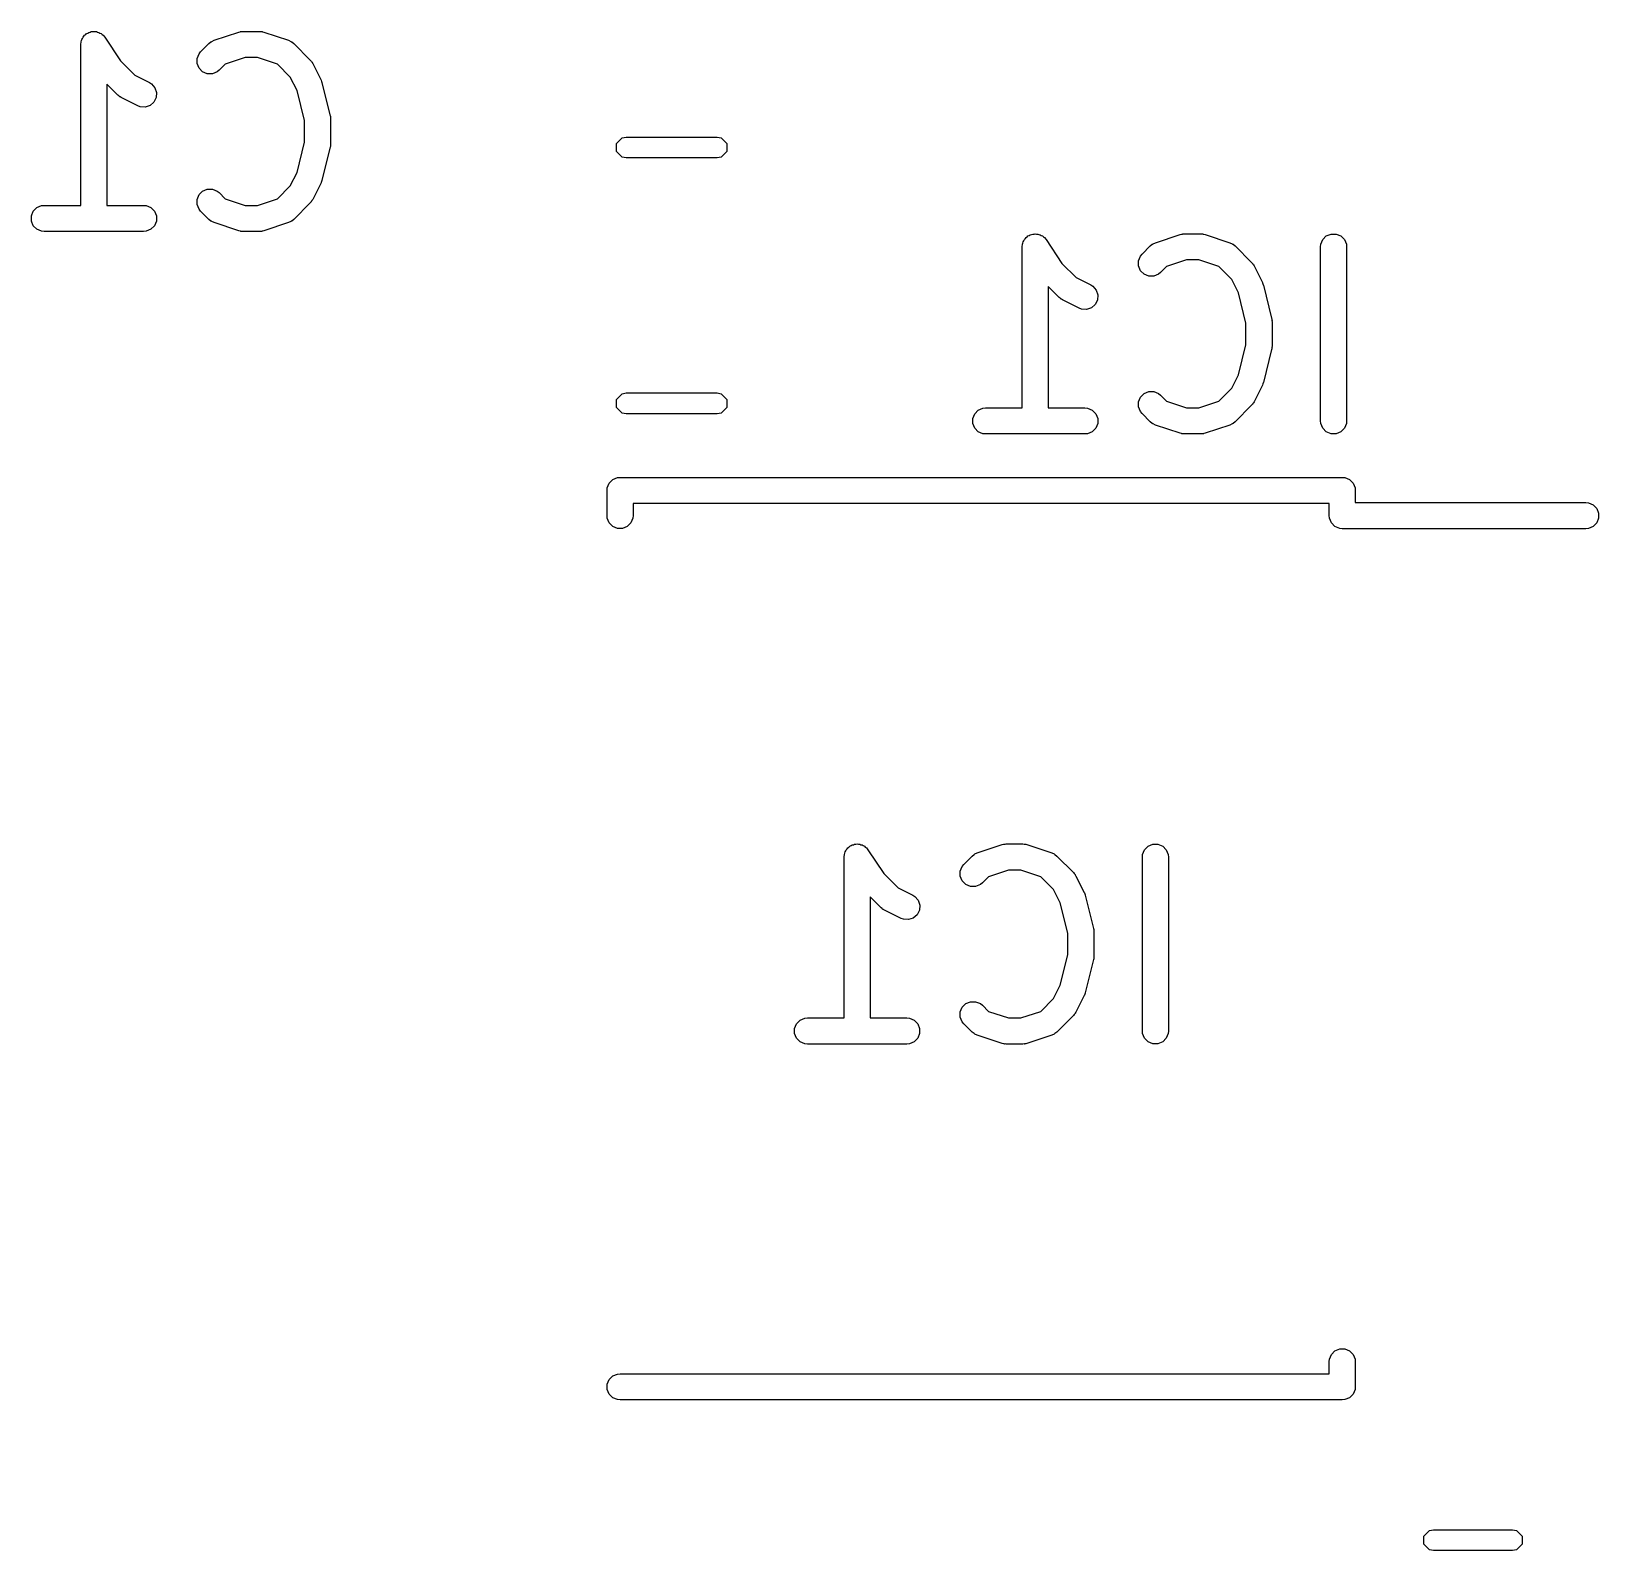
# Model space of a CAD drawing. Header units: inches. Extents: x -2.1 to 1.78, y 0.53 to 2.74.
# Drawn here: x 0.2388 to 0.5934, y 2.0816 to 2.4252 of the extents above; entities that cross this region are included whole.
import ezdxf

# ---------------------------------------------------------------- set-up
doc = ezdxf.new("R2010")
doc.units = ezdxf.units.IN
doc.header["$MEASUREMENT"] = 0
doc.layers.add('BLACK', color=250, linetype='CONTINUOUS')

msp = doc.modelspace()

# ---------------------------------------------------------------- linework, layer by layer
at = {"layer": 'BLACK', "linetype": 'CONTINUOUS'}
for p, q in [((0.25001, 2.42226), (0.25006, 2.42283)), ((0.25001, 2.42225), (0.25001, 2.42226)), ((0.25001, 2.38583), (0.25001, 2.42225)), ((0.25001, 2.42225), (0.25001, 2.42225)), ((0.25001, 2.42225), (0.25001, 2.42225)), ((0.25006, 2.42283), (0.25018, 2.4231)), ((0.25018, 2.4231), (0.25023, 2.42338)), ((0.25023, 2.42338), (0.25039, 2.42362)), ((0.25039, 2.42362), (0.25051, 2.42389)), ((0.25051, 2.42389), (0.25071, 2.4241)), ((0.25071, 2.4241), (0.25087, 2.42434)), ((0.25087, 2.42434), (0.25112, 2.4245)), ((0.25112, 2.4245), (0.25132, 2.42471)), ((0.25132, 2.42471), (0.25159, 2.42482)), ((0.25159, 2.42482), (0.25183, 2.42498)), ((0.25183, 2.42498), (0.25212, 2.42504)), ((0.25212, 2.42504), (0.25238, 2.42515)), ((0.25238, 2.42515), (0.25268, 2.42515)), ((0.25268, 2.42515), (0.25296, 2.4252)), ((0.25296, 2.4252), (0.25325, 2.42515)), ((0.25325, 2.42515), (0.25354, 2.42515)), ((0.25354, 2.42515), (0.25381, 2.42504)), ((0.25381, 2.42504), (0.25409, 2.42498)), ((0.25409, 2.42498), (0.25433, 2.42482)), ((0.25433, 2.42482), (0.2546, 2.42471)), ((0.2546, 2.42471), (0.25481, 2.4245)), ((0.25481, 2.4245), (0.25505, 2.42434)), ((0.25505, 2.42434), (0.25541, 2.42389)), ((0.25541, 2.42389), (0.25542, 2.42389)), ((0.25542, 2.42389), (0.25542, 2.42389)), ((0.25542, 2.42389), (0.25542, 2.42389)), ((0.25542, 2.42389), (0.259, 2.41851)), ((0.27712, 2.42059), (0.27899, 2.42246)), ((0.27899, 2.42246), (0.27944, 2.42283)), ((0.27944, 2.42283), (0.27954, 2.42287)), ((0.27954, 2.42287), (0.27962, 2.42294)), ((0.27962, 2.42294), (0.28015, 2.42318)), ((0.28015, 2.42318), (0.28577, 2.42505)), ((0.28577, 2.42505), (0.28606, 2.42512)), ((0.28606, 2.42512), (0.28613, 2.42515)), ((0.28613, 2.42515), (0.28623, 2.42516)), ((0.28623, 2.42516), (0.28634, 2.42518)), ((0.28634, 2.42518), (0.28641, 2.42518)), ((0.28641, 2.42518), (0.28671, 2.4252)), ((0.28671, 2.4252), (0.29046, 2.4252)), ((0.29046, 2.4252), (0.29075, 2.42518)), ((0.29075, 2.42518), (0.29082, 2.42518)), ((0.29082, 2.42518), (0.29093, 2.42516)), ((0.29093, 2.42516), (0.29103, 2.42515)), ((0.29103, 2.42515), (0.2911, 2.42512)), ((0.2911, 2.42512), (0.29139, 2.42505)), ((0.29139, 2.42505), (0.29701, 2.42318)), ((0.29701, 2.42318), (0.29754, 2.42294)), ((0.29754, 2.42294), (0.29762, 2.42287)), ((0.29762, 2.42287), (0.29772, 2.42283)), ((0.29772, 2.42283), (0.29817, 2.42246)), ((0.29817, 2.42246), (0.30192, 2.41871)), ((0.259, 2.41851), (0.26221, 2.4153)), ((0.27631, 2.41908), (0.27675, 2.42014)), ((0.27631, 2.41793), (0.27631, 2.41908)), ((0.27675, 2.42014), (0.27712, 2.42059)), ((0.28719, 2.4193), (0.28268, 2.4178)), ((0.28998, 2.4193), (0.28719, 2.4193)), ((0.29448, 2.4178), (0.28998, 2.4193)), ((0.30192, 2.41871), (0.3021, 2.41849)), ((0.3021, 2.41849), (0.30216, 2.41844)), ((0.30216, 2.41844), (0.30222, 2.41835)), ((0.30222, 2.41835), (0.30228, 2.41827)), ((0.26221, 2.4153), (0.26553, 2.41364)), ((0.27675, 2.41686), (0.27631, 2.41793)), ((0.27757, 2.41605), (0.27675, 2.41686)), ((0.27863, 2.41561), (0.27757, 2.41605)), ((0.27978, 2.41561), (0.27863, 2.41561)), ((0.28085, 2.41605), (0.27978, 2.41561)), ((0.28129, 2.41641), (0.28085, 2.41605)), ((0.28268, 2.4178), (0.28129, 2.41641)), ((0.2974, 2.41488), (0.29448, 2.4178)), ((0.29892, 2.41185), (0.2974, 2.41488)), ((0.30228, 2.41827), (0.30231, 2.4182)), ((0.30231, 2.4182), (0.30247, 2.41795)), ((0.30247, 2.41795), (0.30435, 2.4142)), ((0.25837, 2.41079), (0.25591, 2.41325)), ((0.25591, 2.41325), (0.25591, 2.38583)), ((0.26553, 2.41364), (0.26602, 2.41334)), ((0.26602, 2.41334), (0.26677, 2.41246)), ((0.26677, 2.41246), (0.26714, 2.41137)), ((0.26714, 2.41137), (0.26706, 2.41022)), ((0.30063, 2.40501), (0.29892, 2.41185)), ((0.30435, 2.4142), (0.30436, 2.41416)), ((0.30436, 2.41416), (0.30437, 2.41414)), ((0.30437, 2.41414), (0.30446, 2.4139)), ((0.30446, 2.4139), (0.30455, 2.41366)), ((0.30455, 2.41366), (0.30455, 2.41364)), ((0.30455, 2.41364), (0.30457, 2.41359)), ((0.30457, 2.41359), (0.30644, 2.40609)), ((0.2586, 2.4106), (0.25837, 2.41079)), ((0.25865, 2.41054), (0.2586, 2.4106)), ((0.25874, 2.41049), (0.25865, 2.41054)), ((0.25882, 2.41042), (0.25874, 2.41049)), ((0.25889, 2.41039), (0.25882, 2.41042)), ((0.25914, 2.41024), (0.25889, 2.41039)), ((0.26289, 2.40836), (0.25914, 2.41024)), ((0.26343, 2.40815), (0.26289, 2.40836)), ((0.26458, 2.40807), (0.26343, 2.40815)), ((0.26567, 2.40844), (0.26458, 2.40807)), ((0.26654, 2.40919), (0.26567, 2.40844)), ((0.26706, 2.41022), (0.26654, 2.40919)), ((0.30063, 2.40012), (0.30063, 2.40501)), ((0.30644, 2.40609), (0.30646, 2.40599)), ((0.30646, 2.40599), (0.30647, 2.40595)), ((0.30647, 2.40595), (0.3065, 2.40574)), ((0.3065, 2.40574), (0.30653, 2.40552)), ((0.30653, 2.40552), (0.30652, 2.40548)), ((0.30652, 2.40548), (0.30653, 2.40538)), ((0.30653, 2.40538), (0.30653, 2.39975)), ((0.37123, 2.39984), (0.37251, 2.40112)), ((0.37251, 2.40112), (0.37342, 2.4013)), ((0.37342, 2.4013), (0.39399, 2.4013)), ((0.39399, 2.4013), (0.39489, 2.40112)), ((0.39489, 2.40112), (0.39617, 2.39984)), ((0.29892, 2.39329), (0.30063, 2.40012)), ((0.30644, 2.39904), (0.30457, 2.39154)), ((0.30646, 2.39914), (0.30644, 2.39904)), ((0.30647, 2.39918), (0.30646, 2.39914)), ((0.3065, 2.3994), (0.30647, 2.39918)), ((0.30653, 2.39961), (0.3065, 2.3994)), ((0.30653, 2.39975), (0.30652, 2.39965)), ((0.30652, 2.39965), (0.30653, 2.39961)), ((0.37123, 2.39803), (0.37123, 2.39984)), ((0.37251, 2.39675), (0.37123, 2.39803)), ((0.39617, 2.39803), (0.39489, 2.39675)), ((0.39617, 2.39984), (0.39617, 2.39803)), ((0.37342, 2.39657), (0.37251, 2.39675)), ((0.39399, 2.39657), (0.37342, 2.39657)), ((0.39489, 2.39675), (0.39399, 2.39657)), ((0.29448, 2.38734), (0.2974, 2.39025)), ((0.2974, 2.39025), (0.29892, 2.39329)), ((0.30435, 2.39093), (0.30247, 2.38718)), ((0.30436, 2.39098), (0.30435, 2.39093)), ((0.30437, 2.39099), (0.30436, 2.39098)), ((0.30446, 2.39124), (0.30437, 2.39099)), ((0.30455, 2.39148), (0.30446, 2.39124)), ((0.30457, 2.39154), (0.30455, 2.3915)), ((0.30455, 2.3915), (0.30455, 2.39148)), ((0.27631, 2.38721), (0.27675, 2.38827)), ((0.27631, 2.38605), (0.27631, 2.38721)), ((0.27675, 2.38827), (0.27757, 2.38909)), ((0.27757, 2.38909), (0.27863, 2.38953)), ((0.27863, 2.38953), (0.27978, 2.38953)), ((0.27978, 2.38953), (0.28085, 2.38909)), ((0.28085, 2.38909), (0.28129, 2.38872)), ((0.28129, 2.38872), (0.28268, 2.38734)), ((0.28268, 2.38734), (0.28719, 2.38583)), ((0.28998, 2.38583), (0.29448, 2.38734)), ((0.30192, 2.38642), (0.29817, 2.38267)), ((0.3021, 2.38664), (0.30192, 2.38642)), ((0.30216, 2.3867), (0.3021, 2.38664)), ((0.30222, 2.38678), (0.30216, 2.3867)), ((0.30228, 2.38687), (0.30222, 2.38678)), ((0.30231, 2.38694), (0.30228, 2.38687)), ((0.30247, 2.38718), (0.30231, 2.38694)), ((0.23882, 2.38346), (0.23926, 2.38452)), ((0.23882, 2.38231), (0.23882, 2.38346)), ((0.23926, 2.38452), (0.24007, 2.38534)), ((0.24007, 2.38534), (0.24114, 2.38578)), ((0.24114, 2.38578), (0.24171, 2.38583)), ((0.24171, 2.38583), (0.25001, 2.38583)), ((0.25591, 2.38583), (0.26421, 2.38583)), ((0.26421, 2.38583), (0.26478, 2.38578)), ((0.26478, 2.38578), (0.26585, 2.38534)), ((0.26585, 2.38534), (0.26666, 2.38452)), ((0.26666, 2.38452), (0.2671, 2.38346)), ((0.2671, 2.38346), (0.2671, 2.38231)), ((0.27675, 2.38499), (0.27631, 2.38605)), ((0.27712, 2.38454), (0.27675, 2.38499)), ((0.27899, 2.38267), (0.27712, 2.38454)), ((0.28719, 2.38583), (0.28998, 2.38583)), ((0.23926, 2.38124), (0.23882, 2.38231)), ((0.24007, 2.38043), (0.23926, 2.38124)), ((0.24114, 2.37999), (0.24007, 2.38043)), ((0.24171, 2.37993), (0.24114, 2.37999)), ((0.26421, 2.37993), (0.24171, 2.37993)), ((0.26478, 2.37999), (0.26421, 2.37993)), ((0.26585, 2.38043), (0.26478, 2.37999)), ((0.26666, 2.38124), (0.26585, 2.38043)), ((0.2671, 2.38231), (0.26666, 2.38124)), ((0.27944, 2.3823), (0.27899, 2.38267)), ((0.27954, 2.38226), (0.27944, 2.3823)), ((0.27962, 2.38219), (0.27954, 2.38226)), ((0.28015, 2.38195), (0.27962, 2.38219)), ((0.28577, 2.38008), (0.28015, 2.38195)), ((0.28606, 2.38001), (0.28577, 2.38008)), ((0.28613, 2.37999), (0.28606, 2.38001)), ((0.28623, 2.37997), (0.28613, 2.37999)), ((0.28634, 2.37995), (0.28623, 2.37997)), ((0.28641, 2.37996), (0.28634, 2.37995)), ((0.28671, 2.37993), (0.28641, 2.37996)), ((0.29046, 2.37993), (0.28671, 2.37993)), ((0.29075, 2.37996), (0.29046, 2.37993)), ((0.29082, 2.37995), (0.29075, 2.37996)), ((0.29093, 2.37997), (0.29082, 2.37995)), ((0.29103, 2.37999), (0.29093, 2.37997)), ((0.2911, 2.38001), (0.29103, 2.37999)), ((0.29139, 2.38008), (0.2911, 2.38001)), ((0.29701, 2.38195), (0.29139, 2.38008)), ((0.29754, 2.38219), (0.29701, 2.38195)), ((0.29762, 2.38226), (0.29754, 2.38219)), ((0.29772, 2.3823), (0.29762, 2.38226)), ((0.29817, 2.38267), (0.29772, 2.3823)), ((0.4651, 2.37925), (0.46537, 2.37936)), ((0.46537, 2.37936), (0.46566, 2.37936)), ((0.46566, 2.37936), (0.46594, 2.37942)), ((0.46594, 2.37942), (0.46623, 2.37936)), ((0.46623, 2.37936), (0.46652, 2.37936)), ((0.46652, 2.37936), (0.46679, 2.37925)), ((0.49875, 2.37927), (0.49904, 2.37933)), ((0.49904, 2.37933), (0.49911, 2.37936)), ((0.49911, 2.37936), (0.49922, 2.37937)), ((0.49922, 2.37937), (0.49932, 2.37939)), ((0.49932, 2.37939), (0.4994, 2.37939)), ((0.4994, 2.37939), (0.49969, 2.37942)), ((0.49969, 2.37942), (0.50344, 2.37942)), ((0.50344, 2.37942), (0.50373, 2.37939)), ((0.50373, 2.37939), (0.50381, 2.37939)), ((0.50381, 2.37939), (0.50391, 2.37937)), ((0.50391, 2.37937), (0.50401, 2.37936)), ((0.50401, 2.37936), (0.50408, 2.37933)), ((0.50408, 2.37933), (0.50437, 2.37927)), ((0.53179, 2.37892), (0.53286, 2.37936)), ((0.53286, 2.37936), (0.53401, 2.37936)), ((0.53401, 2.37936), (0.53507, 2.37892)), ((0.46299, 2.37647), (0.46305, 2.37704)), ((0.46299, 2.37646), (0.46299, 2.37647)), ((0.46299, 2.37647), (0.46299, 2.37647)), ((0.46299, 2.37647), (0.46299, 2.37647)), ((0.46299, 2.34005), (0.46299, 2.37646)), ((0.46305, 2.37704), (0.46316, 2.37731)), ((0.46316, 2.37731), (0.46321, 2.3776)), ((0.46321, 2.3776), (0.46338, 2.37784)), ((0.46338, 2.37784), (0.46349, 2.3781)), ((0.46349, 2.3781), (0.46369, 2.37831)), ((0.46369, 2.37831), (0.46386, 2.37855)), ((0.46386, 2.37855), (0.4641, 2.37871)), ((0.4641, 2.37871), (0.4643, 2.37892)), ((0.4643, 2.37892), (0.46457, 2.37903)), ((0.46457, 2.37903), (0.46481, 2.37919)), ((0.46481, 2.37919), (0.4651, 2.37925)), ((0.46679, 2.37925), (0.46707, 2.37919)), ((0.46707, 2.37919), (0.46731, 2.37903)), ((0.46731, 2.37903), (0.46758, 2.37892)), ((0.46758, 2.37892), (0.46779, 2.37871)), ((0.46779, 2.37871), (0.46803, 2.37855)), ((0.46803, 2.37855), (0.46839, 2.37811)), ((0.46839, 2.37811), (0.4684, 2.3781)), ((0.4684, 2.3781), (0.4684, 2.3781)), ((0.4684, 2.3781), (0.4684, 2.3781)), ((0.4684, 2.3781), (0.47199, 2.37272)), ((0.4901, 2.3748), (0.49197, 2.37668)), ((0.49197, 2.37668), (0.49242, 2.37704)), ((0.49242, 2.37704), (0.49252, 2.37708)), ((0.49252, 2.37708), (0.4926, 2.37715)), ((0.4926, 2.37715), (0.49313, 2.37739)), ((0.49313, 2.37739), (0.49875, 2.37927)), ((0.50437, 2.37927), (0.50999, 2.37739)), ((0.50999, 2.37739), (0.51052, 2.37715)), ((0.51052, 2.37715), (0.5106, 2.37708)), ((0.5106, 2.37708), (0.5107, 2.37704)), ((0.5107, 2.37704), (0.51115, 2.37668)), ((0.51115, 2.37668), (0.5149, 2.37293)), ((0.53048, 2.37646), (0.53054, 2.37704)), ((0.53048, 2.33709), (0.53048, 2.37646)), ((0.53054, 2.37704), (0.53098, 2.3781)), ((0.53098, 2.3781), (0.53179, 2.37892)), ((0.53507, 2.37892), (0.53589, 2.3781)), ((0.53589, 2.3781), (0.53633, 2.37704)), ((0.53633, 2.37704), (0.53639, 2.37646)), ((0.53639, 2.37646), (0.53639, 2.33709)), ((0.47199, 2.37272), (0.47519, 2.36952)), ((0.48929, 2.37329), (0.48973, 2.37435)), ((0.48929, 2.37214), (0.48929, 2.37329)), ((0.48973, 2.37435), (0.4901, 2.3748)), ((0.50017, 2.37351), (0.49566, 2.37201)), ((0.50296, 2.37351), (0.50017, 2.37351)), ((0.50747, 2.37201), (0.50296, 2.37351)), ((0.5149, 2.37293), (0.51508, 2.3727)), ((0.51508, 2.3727), (0.51514, 2.37265)), ((0.51514, 2.37265), (0.5152, 2.37256)), ((0.5152, 2.37256), (0.51527, 2.37248)), ((0.51527, 2.37248), (0.5153, 2.37241)), ((0.5153, 2.37241), (0.51545, 2.37216)), ((0.47519, 2.36952), (0.47851, 2.36786)), ((0.48973, 2.37107), (0.48929, 2.37214)), ((0.49055, 2.37026), (0.48973, 2.37107)), ((0.49161, 2.36982), (0.49055, 2.37026)), ((0.49276, 2.36982), (0.49161, 2.36982)), ((0.49383, 2.37026), (0.49276, 2.36982)), ((0.49428, 2.37063), (0.49383, 2.37026)), ((0.49566, 2.37201), (0.49428, 2.37063)), ((0.51038, 2.36909), (0.50747, 2.37201)), ((0.5119, 2.36606), (0.51038, 2.36909)), ((0.51545, 2.37216), (0.51733, 2.36841)), ((0.47135, 2.365), (0.46889, 2.36746)), ((0.46889, 2.36746), (0.46889, 2.34005)), ((0.47851, 2.36786), (0.479, 2.36755)), ((0.479, 2.36755), (0.47975, 2.36668)), ((0.47975, 2.36668), (0.48012, 2.36558)), ((0.48012, 2.36558), (0.48004, 2.36444)), ((0.51361, 2.35923), (0.5119, 2.36606)), ((0.51733, 2.36841), (0.51734, 2.36837)), ((0.51734, 2.36837), (0.51735, 2.36835)), ((0.51735, 2.36835), (0.51744, 2.36811)), ((0.51744, 2.36811), (0.51753, 2.36787)), ((0.51753, 2.36787), (0.51753, 2.36785)), ((0.51753, 2.36785), (0.51755, 2.36781)), ((0.51755, 2.36781), (0.51942, 2.36031)), ((0.47158, 2.36482), (0.47135, 2.365)), ((0.47163, 2.36476), (0.47158, 2.36482)), ((0.47172, 2.3647), (0.47163, 2.36476)), ((0.4718, 2.36463), (0.47172, 2.3647)), ((0.47187, 2.36461), (0.4718, 2.36463)), ((0.47212, 2.36445), (0.47187, 2.36461)), ((0.47587, 2.36257), (0.47212, 2.36445)), ((0.47641, 2.36237), (0.47587, 2.36257)), ((0.47756, 2.36229), (0.47641, 2.36237)), ((0.47865, 2.36265), (0.47756, 2.36229)), ((0.47952, 2.3634), (0.47865, 2.36265)), ((0.48004, 2.36444), (0.47952, 2.3634)), ((0.51361, 2.35433), (0.51361, 2.35923)), ((0.51942, 2.36031), (0.51944, 2.36021)), ((0.51944, 2.36021), (0.51946, 2.36017)), ((0.51946, 2.36017), (0.51948, 2.35995)), ((0.51948, 2.35995), (0.51951, 2.35973)), ((0.51951, 2.35973), (0.5195, 2.35969)), ((0.5195, 2.35969), (0.51951, 2.35959)), ((0.51951, 2.35959), (0.51951, 2.35397)), ((0.5119, 2.3475), (0.51361, 2.35433)), ((0.51942, 2.35325), (0.51755, 2.34575)), ((0.51944, 2.35335), (0.51942, 2.35325)), ((0.51946, 2.35339), (0.51944, 2.35335)), ((0.51948, 2.35361), (0.51946, 2.35339)), ((0.51951, 2.35382), (0.51948, 2.35361)), ((0.51951, 2.35397), (0.5195, 2.35387)), ((0.5195, 2.35387), (0.51951, 2.35382)), ((0.51038, 2.34447), (0.5119, 2.3475)), ((0.50747, 2.34155), (0.51038, 2.34447)), ((0.51733, 2.34515), (0.51545, 2.3414)), ((0.51734, 2.34519), (0.51733, 2.34515)), ((0.51735, 2.34521), (0.51734, 2.34519)), ((0.51744, 2.34545), (0.51735, 2.34521)), ((0.51753, 2.34569), (0.51744, 2.34545)), ((0.51755, 2.34575), (0.51753, 2.34571)), ((0.51753, 2.34571), (0.51753, 2.34569)), ((0.37123, 2.34197), (0.37251, 2.34325)), ((0.37123, 2.34016), (0.37123, 2.34197)), ((0.37251, 2.34325), (0.37342, 2.34343)), ((0.37342, 2.34343), (0.39399, 2.34343)), ((0.39399, 2.34343), (0.39489, 2.34325)), ((0.39489, 2.34325), (0.39617, 2.34197)), ((0.39617, 2.34197), (0.39617, 2.34016)), ((0.48929, 2.34142), (0.48973, 2.34248)), ((0.48929, 2.34027), (0.48929, 2.34142)), ((0.48973, 2.34248), (0.49055, 2.3433)), ((0.49055, 2.3433), (0.49161, 2.34374)), ((0.49161, 2.34374), (0.49276, 2.34374)), ((0.49276, 2.34374), (0.49383, 2.3433)), ((0.49383, 2.3433), (0.49428, 2.34293)), ((0.49428, 2.34293), (0.49566, 2.34155)), ((0.49566, 2.34155), (0.50017, 2.34005)), ((0.50296, 2.34005), (0.50747, 2.34155)), ((0.5149, 2.34063), (0.51115, 2.33688)), ((0.51508, 2.34086), (0.5149, 2.34063)), ((0.51514, 2.34091), (0.51508, 2.34086)), ((0.5152, 2.341), (0.51514, 2.34091)), ((0.51527, 2.34108), (0.5152, 2.341)), ((0.5153, 2.34115), (0.51527, 2.34108)), ((0.51545, 2.3414), (0.5153, 2.34115)), ((0.37251, 2.33888), (0.37123, 2.34016)), ((0.37342, 2.3387), (0.37251, 2.33888)), ((0.39399, 2.3387), (0.37342, 2.3387)), ((0.39489, 2.33888), (0.39399, 2.3387)), ((0.39617, 2.34016), (0.39489, 2.33888)), ((0.4518, 2.33767), (0.45224, 2.33873)), ((0.4518, 2.33652), (0.4518, 2.33767)), ((0.45224, 2.33873), (0.45305, 2.33955)), ((0.45305, 2.33955), (0.45412, 2.33999)), ((0.45412, 2.33999), (0.45469, 2.34005)), ((0.45469, 2.34005), (0.46299, 2.34005)), ((0.46889, 2.34005), (0.47719, 2.34005)), ((0.47719, 2.34005), (0.47777, 2.33999)), ((0.47777, 2.33999), (0.47883, 2.33955)), ((0.47883, 2.33955), (0.47964, 2.33873)), ((0.47964, 2.33873), (0.48009, 2.33767)), ((0.48009, 2.33767), (0.48009, 2.33652)), ((0.48973, 2.3392), (0.48929, 2.34027)), ((0.4901, 2.33876), (0.48973, 2.3392)), ((0.49197, 2.33688), (0.4901, 2.33876)), ((0.49242, 2.33651), (0.49197, 2.33688)), ((0.50017, 2.34005), (0.50296, 2.34005)), ((0.51115, 2.33688), (0.5107, 2.33651)), ((0.53054, 2.33652), (0.53048, 2.33709)), ((0.53639, 2.33709), (0.53633, 2.33652)), ((0.45224, 2.33545), (0.4518, 2.33652)), ((0.45305, 2.33464), (0.45224, 2.33545)), ((0.45412, 2.3342), (0.45305, 2.33464)), ((0.45469, 2.33414), (0.45412, 2.3342)), ((0.47719, 2.33414), (0.45469, 2.33414)), ((0.47777, 2.3342), (0.47719, 2.33414)), ((0.47883, 2.33464), (0.47777, 2.3342)), ((0.47964, 2.33545), (0.47883, 2.33464)), ((0.48009, 2.33652), (0.47964, 2.33545)), ((0.49252, 2.33647), (0.49242, 2.33651)), ((0.4926, 2.3364), (0.49252, 2.33647)), ((0.49313, 2.33617), (0.4926, 2.3364)), ((0.49875, 2.33429), (0.49313, 2.33617)), ((0.49904, 2.33423), (0.49875, 2.33429)), ((0.49911, 2.3342), (0.49904, 2.33423)), ((0.49922, 2.33419), (0.49911, 2.3342)), ((0.49932, 2.33416), (0.49922, 2.33419)), ((0.4994, 2.33417), (0.49932, 2.33416)), ((0.49969, 2.33414), (0.4994, 2.33417)), ((0.50344, 2.33414), (0.49969, 2.33414)), ((0.50373, 2.33417), (0.50344, 2.33414)), ((0.50381, 2.33416), (0.50373, 2.33417)), ((0.50391, 2.33419), (0.50381, 2.33416)), ((0.50401, 2.3342), (0.50391, 2.33419)), ((0.50408, 2.33423), (0.50401, 2.3342)), ((0.50437, 2.33429), (0.50408, 2.33423)), ((0.50999, 2.33617), (0.50437, 2.33429)), ((0.51052, 2.3364), (0.50999, 2.33617)), ((0.5106, 2.33647), (0.51052, 2.3364)), ((0.5107, 2.33651), (0.5106, 2.33647)), ((0.53098, 2.33545), (0.53054, 2.33652)), ((0.53179, 2.33464), (0.53098, 2.33545)), ((0.53286, 2.3342), (0.53179, 2.33464)), ((0.53401, 2.3342), (0.53286, 2.3342)), ((0.53507, 2.33464), (0.53401, 2.3342)), ((0.53589, 2.33545), (0.53507, 2.33464)), ((0.53633, 2.33652), (0.53589, 2.33545)), ((0.36911, 2.32195), (0.36955, 2.32302)), ((0.36955, 2.32302), (0.37037, 2.32383)), ((0.37037, 2.32383), (0.37143, 2.32427)), ((0.37143, 2.32427), (0.37201, 2.32433)), ((0.37201, 2.32433), (0.53539, 2.32433)), ((0.53539, 2.32433), (0.53597, 2.32427)), ((0.53597, 2.32427), (0.53703, 2.32383)), ((0.53703, 2.32383), (0.53785, 2.32302)), ((0.53785, 2.32302), (0.53829, 2.32195)), ((0.36906, 2.32138), (0.36911, 2.32195)), ((0.36906, 2.31567), (0.36906, 2.32138)), ((0.53829, 2.32195), (0.53835, 2.32138)), ((0.53835, 2.32138), (0.53835, 2.31862)), ((0.36911, 2.31509), (0.36906, 2.31567)), ((0.37496, 2.31567), (0.3749, 2.31509)), ((0.53244, 2.31843), (0.37496, 2.31843)), ((0.37496, 2.31843), (0.37496, 2.31567)), ((0.53244, 2.31567), (0.53244, 2.31843)), ((0.5325, 2.31509), (0.53244, 2.31567)), ((0.53835, 2.31862), (0.59051, 2.31862)), ((0.59051, 2.31862), (0.59109, 2.31857)), ((0.59109, 2.31857), (0.59215, 2.31812)), ((0.59215, 2.31812), (0.59297, 2.31731)), ((0.59297, 2.31731), (0.59341, 2.31625)), ((0.59341, 2.31625), (0.59341, 2.31509)), ((0.36955, 2.31403), (0.36911, 2.31509)), ((0.37037, 2.31321), (0.36955, 2.31403)), ((0.37143, 2.31277), (0.37037, 2.31321)), ((0.37258, 2.31277), (0.37143, 2.31277)), ((0.37365, 2.31321), (0.37258, 2.31277)), ((0.37446, 2.31403), (0.37365, 2.31321)), ((0.3749, 2.31509), (0.37446, 2.31403)), ((0.53294, 2.31403), (0.5325, 2.31509)), ((0.53375, 2.31321), (0.53294, 2.31403)), ((0.53482, 2.31277), (0.53375, 2.31321)), ((0.53539, 2.31272), (0.53482, 2.31277)), ((0.59051, 2.31272), (0.53539, 2.31272)), ((0.59109, 2.31277), (0.59051, 2.31272)), ((0.59215, 2.31321), (0.59109, 2.31277)), ((0.59297, 2.31403), (0.59215, 2.31321)), ((0.59341, 2.31509), (0.59297, 2.31403)), ((0.424, 2.24092), (0.42427, 2.24103)), ((0.42427, 2.24103), (0.42451, 2.24119)), ((0.42451, 2.24119), (0.4248, 2.24125)), ((0.4248, 2.24125), (0.42507, 2.24136)), ((0.42507, 2.24136), (0.42536, 2.24136)), ((0.42536, 2.24136), (0.42564, 2.24142)), ((0.42564, 2.24142), (0.42593, 2.24136)), ((0.42593, 2.24136), (0.42622, 2.24136)), ((0.42622, 2.24136), (0.42649, 2.24125)), ((0.42649, 2.24125), (0.42677, 2.24119)), ((0.42677, 2.24119), (0.42702, 2.24103)), ((0.42702, 2.24103), (0.42728, 2.24092)), ((0.45283, 2.23939), (0.45845, 2.24127)), ((0.45845, 2.24127), (0.45874, 2.24133)), ((0.45874, 2.24133), (0.45881, 2.24136)), ((0.45881, 2.24136), (0.45892, 2.24137)), ((0.45892, 2.24137), (0.45902, 2.24139)), ((0.45902, 2.24139), (0.4591, 2.24139)), ((0.4591, 2.24139), (0.45939, 2.24142)), ((0.45939, 2.24142), (0.46314, 2.24142)), ((0.46314, 2.24142), (0.46343, 2.24139)), ((0.46343, 2.24139), (0.46351, 2.24139)), ((0.46351, 2.24139), (0.46361, 2.24137)), ((0.46361, 2.24137), (0.46371, 2.24136)), ((0.46371, 2.24136), (0.46379, 2.24133)), ((0.46379, 2.24133), (0.46407, 2.24127)), ((0.46407, 2.24127), (0.4697, 2.23939)), ((0.49149, 2.24092), (0.49256, 2.24136)), ((0.49256, 2.24136), (0.49371, 2.24136)), ((0.49371, 2.24136), (0.49477, 2.24092)), ((0.42269, 2.23847), (0.42275, 2.23904)), ((0.42269, 2.23846), (0.42269, 2.23847)), ((0.42269, 2.23847), (0.42269, 2.23847)), ((0.42269, 2.23847), (0.42269, 2.23847)), ((0.42269, 2.20205), (0.42269, 2.23846)), ((0.42275, 2.23904), (0.42286, 2.23931)), ((0.42286, 2.23931), (0.42292, 2.2396)), ((0.42292, 2.2396), (0.42308, 2.23984)), ((0.42308, 2.23984), (0.42319, 2.2401)), ((0.42319, 2.2401), (0.42339, 2.24031)), ((0.42339, 2.24031), (0.42356, 2.24055)), ((0.42356, 2.24055), (0.4238, 2.24071)), ((0.4238, 2.24071), (0.424, 2.24092)), ((0.42728, 2.24092), (0.42749, 2.24071)), ((0.42749, 2.24071), (0.42773, 2.24055)), ((0.42773, 2.24055), (0.42809, 2.24011)), ((0.42809, 2.24011), (0.4281, 2.2401)), ((0.4281, 2.2401), (0.4281, 2.2401)), ((0.4281, 2.2401), (0.4281, 2.2401)), ((0.4281, 2.2401), (0.43169, 2.23472)), ((0.4498, 2.2368), (0.45168, 2.23868)), ((0.45168, 2.23868), (0.45212, 2.23904)), ((0.45212, 2.23904), (0.45222, 2.23908)), ((0.45222, 2.23908), (0.4523, 2.23915)), ((0.4523, 2.23915), (0.45283, 2.23939)), ((0.4697, 2.23939), (0.47022, 2.23915)), ((0.47022, 2.23915), (0.4703, 2.23908)), ((0.4703, 2.23908), (0.4704, 2.23904)), ((0.4704, 2.23904), (0.47085, 2.23868)), ((0.47085, 2.23868), (0.4746, 2.23493)), ((0.49018, 2.23846), (0.49024, 2.23904)), ((0.49018, 2.19909), (0.49018, 2.23846)), ((0.49024, 2.23904), (0.49068, 2.2401)), ((0.49068, 2.2401), (0.49149, 2.24092)), ((0.49477, 2.24092), (0.49559, 2.2401)), ((0.49559, 2.2401), (0.49603, 2.23904)), ((0.49603, 2.23904), (0.49609, 2.23846)), ((0.49609, 2.23846), (0.49609, 2.19909)), ((0.43169, 2.23472), (0.43489, 2.23152)), ((0.44899, 2.23529), (0.44943, 2.23635)), ((0.44899, 2.23414), (0.44899, 2.23529)), ((0.44943, 2.23307), (0.44899, 2.23414)), ((0.44943, 2.23635), (0.4498, 2.2368)), ((0.45536, 2.23401), (0.45398, 2.23263)), ((0.45987, 2.23551), (0.45536, 2.23401)), ((0.46266, 2.23551), (0.45987, 2.23551)), ((0.46717, 2.23401), (0.46266, 2.23551)), ((0.47008, 2.23109), (0.46717, 2.23401)), ((0.4746, 2.23493), (0.47478, 2.2347)), ((0.47478, 2.2347), (0.47484, 2.23465)), ((0.47484, 2.23465), (0.4749, 2.23456)), ((0.4749, 2.23456), (0.47497, 2.23448)), ((0.47497, 2.23448), (0.475, 2.23441)), ((0.475, 2.23441), (0.47515, 2.23416)), ((0.47515, 2.23416), (0.47703, 2.23041)), ((0.43489, 2.23152), (0.43821, 2.22986)), ((0.45025, 2.23226), (0.44943, 2.23307)), ((0.45131, 2.23182), (0.45025, 2.23226)), ((0.45246, 2.23182), (0.45131, 2.23182)), ((0.45353, 2.23226), (0.45246, 2.23182)), ((0.45398, 2.23263), (0.45353, 2.23226)), ((0.4716, 2.22806), (0.47008, 2.23109)), ((0.47703, 2.23041), (0.47704, 2.23037)), ((0.43105, 2.227), (0.42859, 2.22946)), ((0.42859, 2.22946), (0.42859, 2.20205)), ((0.43128, 2.22682), (0.43105, 2.227)), ((0.43821, 2.22986), (0.4387, 2.22955)), ((0.4387, 2.22955), (0.43946, 2.22868)), ((0.43946, 2.22868), (0.43982, 2.22758)), ((0.43982, 2.22758), (0.43974, 2.22644)), ((0.47331, 2.22123), (0.4716, 2.22806)), ((0.47704, 2.23037), (0.47706, 2.23035)), ((0.47706, 2.23035), (0.47714, 2.23011)), ((0.47714, 2.23011), (0.47723, 2.22987)), ((0.47723, 2.22987), (0.47724, 2.22985)), ((0.47724, 2.22985), (0.47725, 2.22981)), ((0.47725, 2.22981), (0.47913, 2.22231)), ((0.43133, 2.22676), (0.43128, 2.22682)), ((0.43142, 2.2267), (0.43133, 2.22676)), ((0.4315, 2.22663), (0.43142, 2.2267)), ((0.43157, 2.22661), (0.4315, 2.22663)), ((0.43182, 2.22645), (0.43157, 2.22661)), ((0.43557, 2.22457), (0.43182, 2.22645)), ((0.43611, 2.22437), (0.43557, 2.22457)), ((0.43726, 2.22429), (0.43611, 2.22437)), ((0.43835, 2.22465), (0.43726, 2.22429)), ((0.43922, 2.2254), (0.43835, 2.22465)), ((0.43974, 2.22644), (0.43922, 2.2254)), ((0.47331, 2.21633), (0.47331, 2.22123)), ((0.47913, 2.22231), (0.47914, 2.22221)), ((0.47914, 2.22221), (0.47916, 2.22217)), ((0.47916, 2.22217), (0.47918, 2.22195)), ((0.47918, 2.22195), (0.47921, 2.22173)), ((0.47921, 2.22173), (0.4792, 2.22169)), ((0.4792, 2.22169), (0.47921, 2.22159)), ((0.47921, 2.22159), (0.47921, 2.21597)), ((0.4716, 2.2095), (0.47331, 2.21633)), ((0.47913, 2.21525), (0.47725, 2.20775)), ((0.47914, 2.21535), (0.47913, 2.21525)), ((0.47916, 2.21539), (0.47914, 2.21535)), ((0.47918, 2.21561), (0.47916, 2.21539)), ((0.47921, 2.21582), (0.47918, 2.21561)), ((0.47921, 2.21597), (0.4792, 2.21587)), ((0.4792, 2.21587), (0.47921, 2.21582)), ((0.47008, 2.20647), (0.4716, 2.2095)), ((0.45025, 2.2053), (0.45131, 2.20574)), ((0.45131, 2.20574), (0.45246, 2.20574)), ((0.45246, 2.20574), (0.45353, 2.2053)), ((0.46717, 2.20355), (0.47008, 2.20647)), ((0.47703, 2.20715), (0.47515, 2.2034)), ((0.47704, 2.20719), (0.47703, 2.20715)), ((0.47706, 2.20721), (0.47704, 2.20719)), ((0.47714, 2.20745), (0.47706, 2.20721)), ((0.47723, 2.20769), (0.47714, 2.20745)), ((0.47724, 2.20771), (0.47723, 2.20769)), ((0.47725, 2.20775), (0.47724, 2.20771)), ((0.41382, 2.20199), (0.41439, 2.20205)), ((0.41439, 2.20205), (0.42269, 2.20205)), ((0.42859, 2.20205), (0.43689, 2.20205)), ((0.43689, 2.20205), (0.43747, 2.20199)), ((0.44899, 2.20342), (0.44943, 2.20448)), ((0.44899, 2.20227), (0.44899, 2.20342)), ((0.44943, 2.2012), (0.44899, 2.20227)), ((0.44943, 2.20448), (0.45025, 2.2053)), ((0.45353, 2.2053), (0.45398, 2.20493)), ((0.45398, 2.20493), (0.45536, 2.20355)), ((0.45536, 2.20355), (0.45987, 2.20205)), ((0.45987, 2.20205), (0.46266, 2.20205)), ((0.46266, 2.20205), (0.46717, 2.20355)), ((0.4746, 2.20263), (0.47085, 2.19888)), ((0.47478, 2.20286), (0.4746, 2.20263)), ((0.47484, 2.20291), (0.47478, 2.20286)), ((0.4749, 2.203), (0.47484, 2.20291)), ((0.47497, 2.20308), (0.4749, 2.203)), ((0.475, 2.20315), (0.47497, 2.20308)), ((0.47515, 2.2034), (0.475, 2.20315)), ((0.4115, 2.19967), (0.41194, 2.20073)), ((0.4115, 2.19852), (0.4115, 2.19967)), ((0.41194, 2.19745), (0.4115, 2.19852)), ((0.41194, 2.20073), (0.41275, 2.20155)), ((0.41275, 2.20155), (0.41382, 2.20199)), ((0.43747, 2.20199), (0.43853, 2.20155)), ((0.43853, 2.20155), (0.43935, 2.20073)), ((0.43935, 2.20073), (0.43979, 2.19967)), ((0.43979, 2.19852), (0.43935, 2.19745)), ((0.43979, 2.19967), (0.43979, 2.19852)), ((0.4498, 2.20076), (0.44943, 2.2012)), ((0.45168, 2.19888), (0.4498, 2.20076)), ((0.45212, 2.19851), (0.45168, 2.19888)), ((0.45222, 2.19847), (0.45212, 2.19851)), ((0.4523, 2.1984), (0.45222, 2.19847)), ((0.4703, 2.19847), (0.47022, 2.1984)), ((0.4704, 2.19851), (0.4703, 2.19847)), ((0.47085, 2.19888), (0.4704, 2.19851)), ((0.49024, 2.19852), (0.49018, 2.19909)), ((0.49068, 2.19745), (0.49024, 2.19852)), ((0.49603, 2.19852), (0.49559, 2.19745)), ((0.49609, 2.19909), (0.49603, 2.19852)), ((0.41275, 2.19664), (0.41194, 2.19745)), ((0.41382, 2.1962), (0.41275, 2.19664)), ((0.41439, 2.19614), (0.41382, 2.1962)), ((0.43689, 2.19614), (0.41439, 2.19614)), ((0.43747, 2.1962), (0.43689, 2.19614)), ((0.43853, 2.19664), (0.43747, 2.1962)), ((0.43935, 2.19745), (0.43853, 2.19664)), ((0.45283, 2.19817), (0.4523, 2.1984)), ((0.45845, 2.19629), (0.45283, 2.19817)), ((0.45874, 2.19623), (0.45845, 2.19629)), ((0.45881, 2.1962), (0.45874, 2.19623)), ((0.45892, 2.19619), (0.45881, 2.1962)), ((0.45902, 2.19616), (0.45892, 2.19619)), ((0.4591, 2.19617), (0.45902, 2.19616)), ((0.45939, 2.19614), (0.4591, 2.19617)), ((0.46314, 2.19614), (0.45939, 2.19614)), ((0.46343, 2.19617), (0.46314, 2.19614)), ((0.46351, 2.19616), (0.46343, 2.19617)), ((0.46361, 2.19619), (0.46351, 2.19616)), ((0.46371, 2.1962), (0.46361, 2.19619)), ((0.46379, 2.19623), (0.46371, 2.1962)), ((0.46407, 2.19629), (0.46379, 2.19623)), ((0.4697, 2.19817), (0.46407, 2.19629)), ((0.47022, 2.1984), (0.4697, 2.19817)), ((0.49149, 2.19664), (0.49068, 2.19745)), ((0.49256, 2.1962), (0.49149, 2.19664)), ((0.49371, 2.1962), (0.49256, 2.1962)), ((0.49477, 2.19664), (0.49371, 2.1962)), ((0.49559, 2.19745), (0.49477, 2.19664)), ((0.53244, 2.12433), (0.5325, 2.12491)), ((0.53244, 2.12157), (0.53244, 2.12433)), ((0.5325, 2.12491), (0.53294, 2.12597)), ((0.53294, 2.12597), (0.53375, 2.12679)), ((0.53375, 2.12679), (0.53482, 2.12723)), ((0.53482, 2.12723), (0.53597, 2.12723)), ((0.53597, 2.12723), (0.53703, 2.12679)), ((0.53703, 2.12679), (0.53785, 2.12597)), ((0.53785, 2.12597), (0.53829, 2.12491)), ((0.53829, 2.12491), (0.53835, 2.12433)), ((0.53835, 2.12433), (0.53835, 2.11862)), ((0.36955, 2.12026), (0.37037, 2.12108)), ((0.37037, 2.12108), (0.37143, 2.12152)), ((0.37143, 2.12152), (0.37201, 2.12157)), ((0.37201, 2.12157), (0.53244, 2.12157)), ((0.36911, 2.1192), (0.36955, 2.12026)), ((0.36911, 2.11805), (0.36911, 2.1192)), ((0.36955, 2.11698), (0.36911, 2.11805)), ((0.37037, 2.11617), (0.36955, 2.11698)), ((0.53785, 2.11698), (0.53703, 2.11617)), ((0.53829, 2.11805), (0.53785, 2.11698)), ((0.53835, 2.11862), (0.53829, 2.11805)), ((0.37143, 2.11573), (0.37037, 2.11617)), ((0.37201, 2.11567), (0.37143, 2.11573)), ((0.53539, 2.11567), (0.37201, 2.11567)), ((0.53597, 2.11573), (0.53539, 2.11567)), ((0.53703, 2.11617), (0.53597, 2.11573)), ((0.55388, 2.08484), (0.55516, 2.08612)), ((0.55516, 2.08612), (0.55606, 2.0863)), ((0.55606, 2.0863), (0.57394, 2.0863)), ((0.57394, 2.0863), (0.57484, 2.08612)), ((0.57484, 2.08612), (0.57612, 2.08484)), ((0.55388, 2.08303), (0.55388, 2.08484)), ((0.55516, 2.08175), (0.55388, 2.08303)), ((0.55606, 2.08157), (0.55516, 2.08175)), ((0.57394, 2.08157), (0.55606, 2.08157)), ((0.57484, 2.08175), (0.57394, 2.08157)), ((0.57612, 2.08303), (0.57484, 2.08175)), ((0.57612, 2.08484), (0.57612, 2.08303))]:
    msp.add_line(p, q, dxfattribs=at)

doc.saveas('drawing.dxf')
